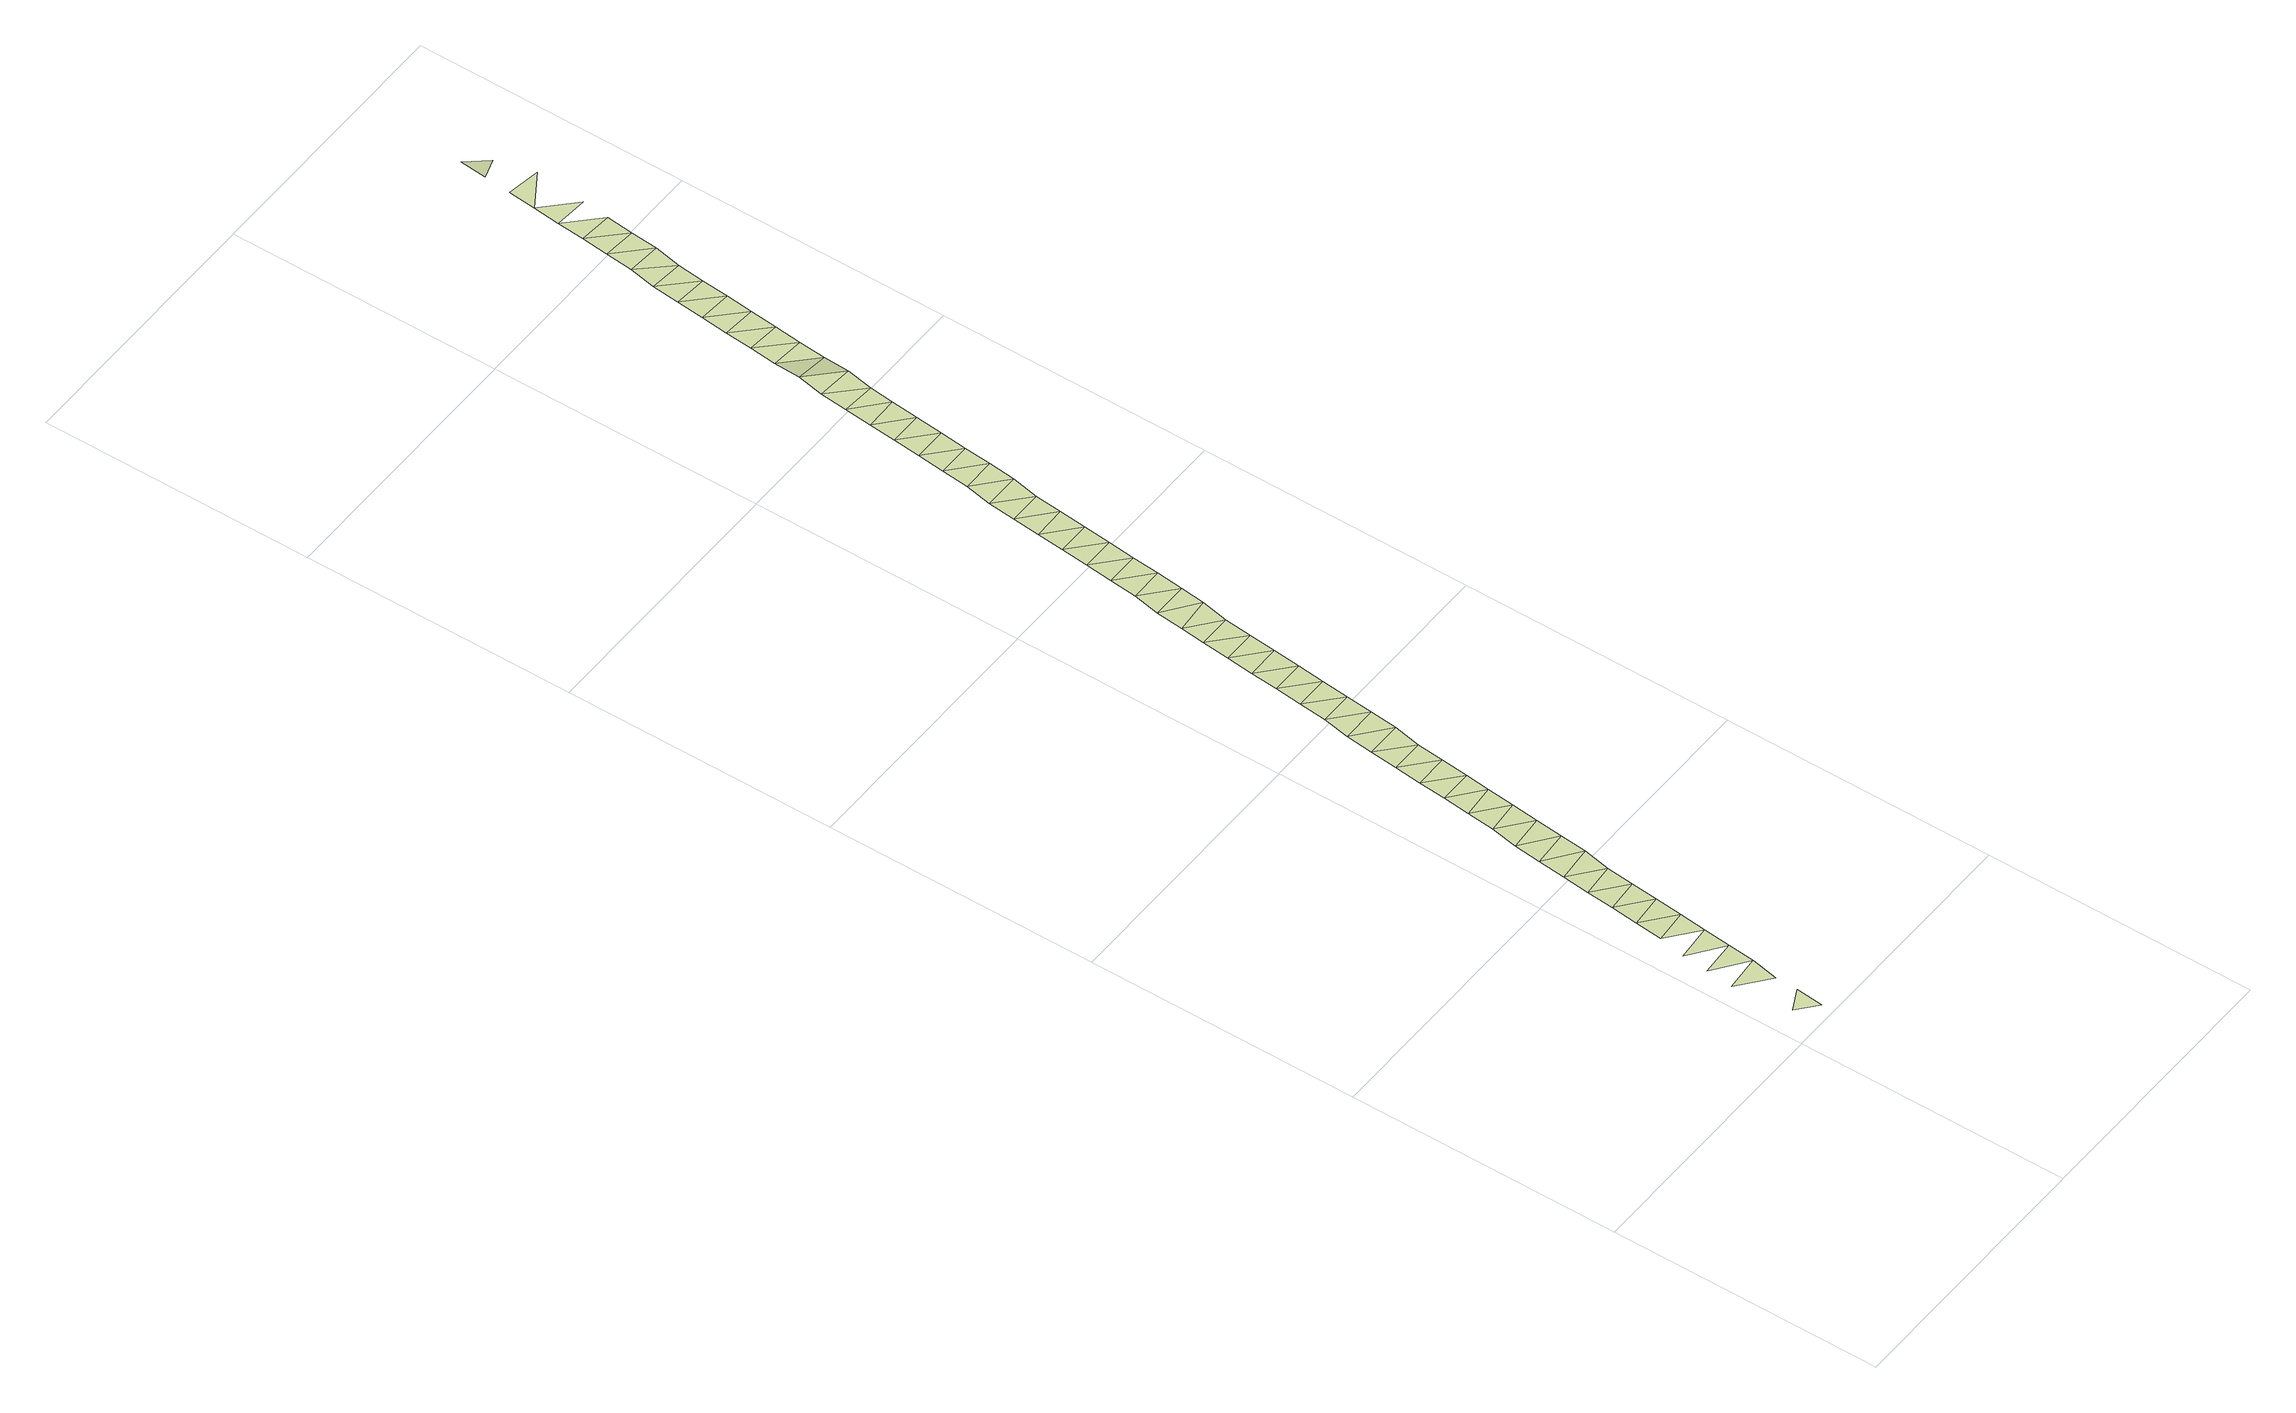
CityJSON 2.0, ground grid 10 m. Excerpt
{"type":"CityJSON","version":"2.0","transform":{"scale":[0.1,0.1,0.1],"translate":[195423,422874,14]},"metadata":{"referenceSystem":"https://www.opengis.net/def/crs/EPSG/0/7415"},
"CityObjects":{
"landuse1":{"type":"LandUse","attributes":{"3df_class":"Terrain","bgt_status":"bestaand","bgt_functie":"berm","relatievehoogteligging":0,"bgt_fysiekvoorkomen":"groenvoorziening","ondersteunendwegdeeloptalud":"false","plus_fysiekvoorkomen":"gras- en kruidachtigen","aantal_punten":0},"geometry":[{"type":"MultiSurface","lod":"1","boundaries":[[[0,1,2]],[[3,4,5]],[[4,6,7]],[[6,8,9]],[[10,11,12]],[[8,11,10]],[[12,13,14]],[[11,13,12]],[[14,15,16]],[[13,15,14]],[[16,17,18]],[[15,17,16]],[[18,19,20]],[[17,19,18]],[[20,21,22]],[[19,21,20]],[[22,23,24]],[[21,23,22]],[[24,25,26]],[[23,25,24]],[[26,27,28]],[[25,27,26]],[[28,29,30]],[[27,29,28]],[[30,31,32]],[[29,31,30]],[[32,33,34]],[[31,33,32]],[[34,35,36]],[[33,35,34]],[[36,37,38]],[[35,37,36]],[[38,39,40]],[[37,39,38]],[[40,41,42]],[[39,41,40]],[[42,43,44]],[[41,43,42]],[[44,45,46]],[[43,45,44]],[[46,47,48]],[[45,47,46]],[[48,49,50]],[[47,49,48]],[[50,51,52]],[[49,51,50]],[[52,53,54]],[[51,53,52]],[[54,55,56]],[[53,55,54]],[[56,57,58]],[[55,57,56]],[[58,59,60]],[[57,59,58]],[[60,61,62]],[[59,61,60]],[[62,63,64]],[[61,63,62]],[[64,65,66]],[[63,65,64]],[[66,67,68]],[[65,67,66]],[[68,69,70]],[[67,69,68]],[[70,71,72]],[[69,71,70]],[[72,73,74]],[[71,73,72]],[[74,75,76]],[[73,75,74]],[[76,77,78]],[[75,77,76]],[[78,79,80]],[[77,79,78]],[[80,81,82]],[[79,81,80]],[[82,83,84]],[[81,83,82]],[[84,85,86]],[[83,85,84]],[[86,87,88]],[[85,87,86]],[[88,89,90]],[[87,89,88]],[[90,91,92]],[[89,91,90]],[[92,93,94]],[[91,93,92]],[[94,95,96]],[[93,95,94]],[[96,97,98]],[[95,97,96]],[[98,99,100]],[[97,99,98]],[[100,101,102]],[[99,101,100]],[[102,103,104]],[[104,105,106]],[[107,108,109]]]}]}
},
"vertices":[
[15,3,9],[16,13,9],[8,9,9],[17,22,8],[19,32,8],[6,31,8],[20,42,8],[7,41,8],[21,52,8],[8,51,8],[10,61,8],[22,62,8],[11,71,8],[23,72,8],[12,81,8],[24,82,8],[13,91,8],[25,92,8],[14,101,8],[27,102,8],[15,111,8],[28,112,8],[16,121,8],[29,122,8],[18,131,8],[30,132,8],[19,141,8],[31,142,8],[20,151,8],[32,151,8],[21,161,8],[33,161,8],[22,171,8],[34,171,8],[23,181,8],[36,181,8],[24,191,8],[37,191,8],[26,201,8],[38,201,8],[27,211,8],[39,211,8],[28,221,8],[40,221,8],[29,231,8],[41,231,8],[30,241,8],[42,241,8],[31,251,8],[43,251,8],[32,260,8],[45,261,8],[33,270,8],[46,270,8],[35,280,8],[47,280,8],[36,290,8],[48,290,8],[37,300,8],[49,300,8],[38,310,8],[50,310,8],[39,320,8],[51,320,8],[40,330,8],[52,330,8],[41,340,8],[54,340,8],[43,350,8],[55,350,8],[44,360,8],[56,360,8],[45,370,8],[57,370,8],[46,380,8],[58,380,8],[47,390,8],[59,390,8],[48,400,8],[60,399,8],[49,410,8],[62,409,8],[51,420,8],[63,419,7],[52,430,7],[64,429,7],[53,440,7],[65,439,7],[54,450,7],[66,449,7],[55,460,7],[67,459,7],[56,470,7],[68,469,7],[57,480,7],[69,479,7],[59,490,7],[71,489,7],[60,500,7],[72,499,7],[61,510,7],[73,509,7],[62,520,7],[74,519,7],[63,530,7],[76,538,7],[64,540,7],[65,550,7],[73,553,6],[66,560,7]
]}
